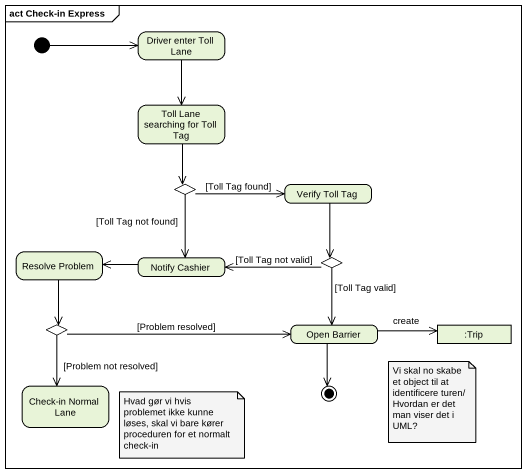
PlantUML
@startuml
mainframe act Check-in Express
hide empty description
state "Driver enter Toll Lane" as Driver_enter_Toll_Lane
state "Toll Lane searching for Toll Tag" as Toll_Lane_searching_for
state choice1 <<choice>>
state "Verify Toll Tag" as Verify_Toll_Tag
state "Resolve Problem" as Resolve_Problem
state "Notify Cashier" as Notify_Cashier
state choice2 <<choice>>
state choice3 <<choice>>
state "Open Barrier" as Open_Barrier
state ":Trip" as Trip <<object>>
state "Check-in Normal Lane" as Check_in_Normal_Lane
[*] -right-> Driver_enter_Toll_Lane
Driver_enter_Toll_Lane --> Toll_Lane_searching_for
Toll_Lane_searching_for --> choice1
choice1 -right-> Verify_Toll_Tag : [Toll Tag found]
choice1 --> Notify_Cashier : [Toll Tag not found]
Verify_Toll_Tag --> choice2
Resolve_Problem --> choice3
Notify_Cashier -left-> Resolve_Problem
choice2 -left-> Notify_Cashier : [Toll Tag not valid]
choice2 --> Open_Barrier : [Toll Tag valid]
choice3 -right-> Open_Barrier : [Problem resolved]
choice3 --> Check_in_Normal_Lane : [Problem not resolved]
Open_Barrier -right-> Trip : create
Open_Barrier --> [*]
note as N1
  Vi skal no skabe et object til at identificere turen/ Hvordan er det man viser det i UML?
end note
note as N2
  Hvad gør vi hvis problemet ikke kunne løses, skal vi bare kører proceduren for et normalt check-in
end note
@enduml
